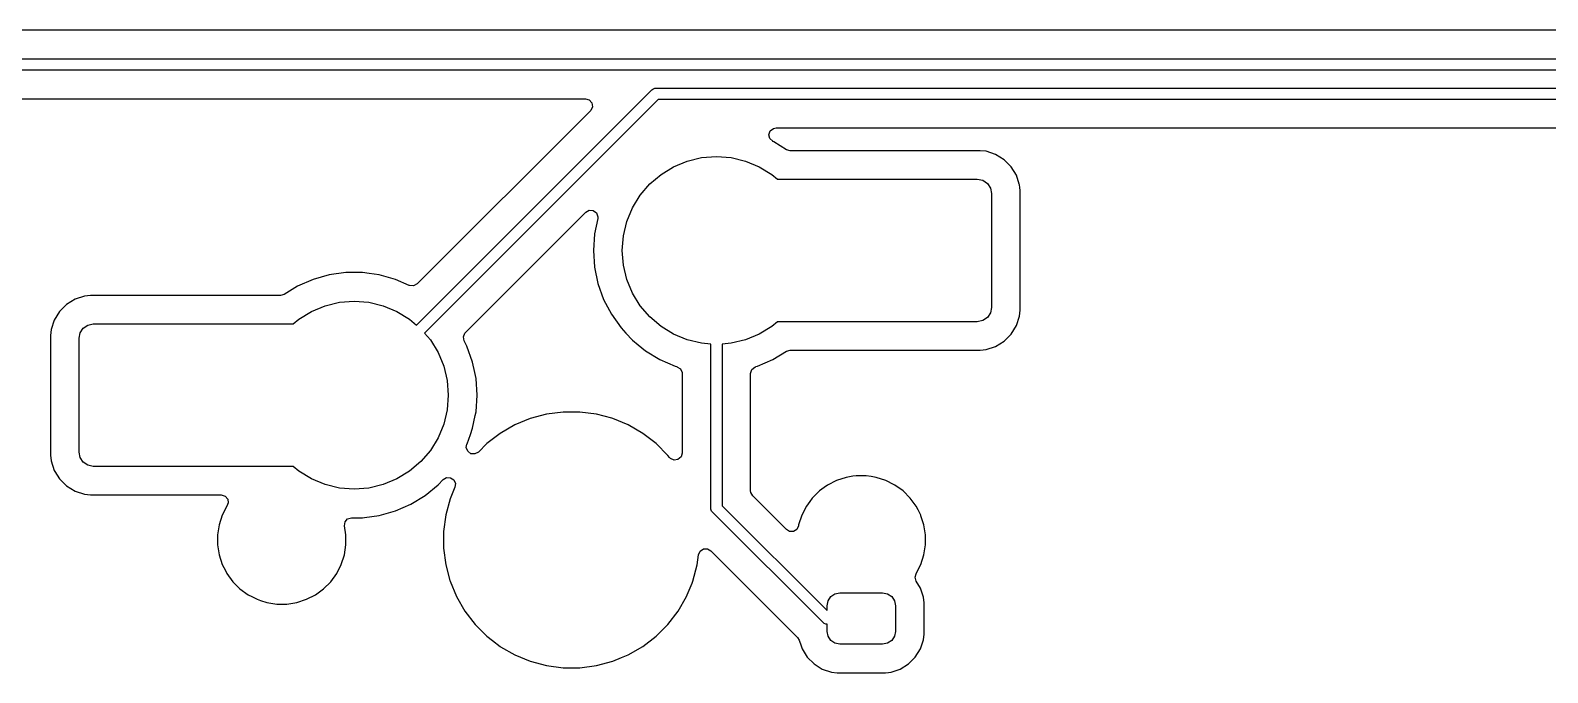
# Model space of a CAD drawing. Header units: millimetres. Extents: x 46 to 4458, y 59 to 1499.
# Drawn here: x 1665.19 to 1691.8, y 883.66 to 894.93 of the extents above; entities that cross this region are included whole.
import ezdxf

# ---------------------------------------------------------------- set-up
doc = ezdxf.new("R2010")
doc.units = ezdxf.units.MM
doc.layers.add('BLACK', color=7, linetype='Continuous')

msp = doc.modelspace()

# ---------------------------------------------------------------- linework, layer by layer
at = {"layer": 'BLACK', "linetype": 'Continuous'}
for p, q in [((1762.42145, 894.93044), (1662.297, 894.93044)), ((1662.19082, 894.42802), (1762.50812, 894.42994)), ((1762.4648, 894.23186), (1662.24959, 894.22994)), ((1671.96471, 889.75779), (1676.09241, 893.8876)), ((1676.09241, 893.8876), (1676.10756, 893.90003)), ((1676.10756, 893.90003), (1676.14361, 893.91497)), ((1676.14361, 893.91497), (1762.38686, 893.91689)), ((1662.51042, 893.72944), (1674.92707, 893.72944)), ((1676.20185, 893.71689), (1672.10472, 889.61766)), ((1674.92707, 893.72944), (1674.99411, 893.70975)), ((1674.99411, 893.70975), (1675.03987, 893.65695)), ((1675.03987, 893.65695), (1675.04981, 893.58779)), ((1762.34353, 893.71881), (1676.20185, 893.71689)), ((1675.01475, 893.51776), (1671.97533, 890.47833)), ((1675.02078, 893.52423), (1675.01475, 893.51776)), ((1675.04981, 893.58779), (1675.02078, 893.52423)), ((1678.14502, 893.09855), (1678.16801, 893.16452)), ((1678.16136, 893.03061), (1678.14502, 893.09855)), ((1678.16801, 893.16452), (1678.22303, 893.2076)), ((1678.22303, 893.2076), (1678.26887, 893.21639)), ((1678.26887, 893.21639), (1708.22777, 893.21639)), ((1678.21182, 892.98229), (1678.16136, 893.03061)), ((1678.2148, 892.98075), (1678.21182, 892.98229)), ((1678.22918, 892.972), (1678.2148, 892.98075)), ((1678.45375, 892.83544), (1678.22918, 892.972)), ((1678.51818, 892.81739), (1678.45375, 892.83544)), ((1679.89599, 892.81739), (1678.51818, 892.81739)), ((1679.896, 892.81739), (1679.89599, 892.81739)), ((1681.84813, 892.81739), (1679.896, 892.81739)), ((1681.84814, 892.81739), (1681.84813, 892.81739)), ((1681.95091, 892.80689), (1681.84814, 892.81739)), ((1681.95092, 892.80689), (1681.95091, 892.80689)), ((1682.11745, 892.7517), (1681.95092, 892.80689)), ((1676.25327, 892.40177), (1676.47404, 892.53705)), ((1676.47404, 892.53705), (1676.71324, 892.63613)), ((1676.71324, 892.63613), (1676.965, 892.69657)), ((1676.965, 892.69657), (1677.22312, 892.71689)), ((1677.22312, 892.71689), (1677.48124, 892.69657)), ((1677.48124, 892.69657), (1677.733, 892.63613)), ((1677.733, 892.63613), (1677.9722, 892.53705)), ((1677.9722, 892.53705), (1678.19297, 892.40177)), ((1682.26678, 892.6596), (1682.11745, 892.7517)), ((1682.39083, 892.53554), (1682.26678, 892.6596)), ((1682.48293, 892.38622), (1682.39083, 892.53554)), ((1676.05639, 892.23361), (1676.25327, 892.40177)), ((1678.19297, 892.40177), (1678.29234, 892.31689)), ((1678.29234, 892.31689), (1679.84812, 892.31689)), ((1679.84812, 892.31689), (1681.79812, 892.31689)), ((1681.79812, 892.31689), (1681.89379, 892.29786)), ((1681.89379, 892.29786), (1681.9749, 892.24366)), ((1682.53421, 892.23148), (1682.48293, 892.38622)), ((1675.75296, 891.81597), (1675.88824, 892.03673)), ((1675.88824, 892.03673), (1676.05639, 892.23361)), ((1681.9749, 892.24366), (1682.02909, 892.16256)), ((1682.02909, 892.16256), (1682.04812, 892.06689)), ((1682.04812, 892.06689), (1682.04812, 890.06689)), ((1682.53812, 892.21969), (1682.53421, 892.23148)), ((1682.53812, 892.21968), (1682.53812, 892.21969)), ((1682.54301, 892.17182), (1682.53812, 892.21968)), ((1682.54862, 892.1169), (1682.54301, 892.17182)), ((1682.54862, 890.01688), (1682.54862, 892.1169)), ((1672.82251, 889.62704), (1674.93362, 891.73816)), ((1674.93362, 891.73816), (1674.99494, 891.77164)), ((1674.99494, 891.77164), (1675.06463, 891.76665)), ((1675.06463, 891.76665), (1675.12057, 891.72478)), ((1675.65388, 891.57677), (1675.75296, 891.81597)), ((1675.14271, 891.62524), (1675.08767, 891.36039)), ((1675.12057, 891.72478), (1675.14498, 891.65932)), ((1675.14498, 891.65932), (1675.14271, 891.62524)), ((1675.59343, 891.325), (1675.65388, 891.57677)), ((1675.08767, 891.36039), (1675.06759, 891.06689)), ((1675.57312, 891.06689), (1675.59343, 891.325)), ((1675.06759, 891.06689), (1675.08767, 890.77338)), ((1675.59343, 890.80877), (1675.57312, 891.06689)), ((1670.72602, 890.67739), (1670.43456, 890.63733)), ((1671.02022, 890.67739), (1670.72602, 890.67739)), ((1670.72602, 890.67739), (1670.72602, 890.67739)), ((1671.13569, 890.66152), (1671.02022, 890.67739)), ((1671.02022, 890.67739), (1671.02022, 890.67739)), ((1675.08767, 890.77338), (1675.08767, 890.77337)), ((1675.08767, 890.77337), (1675.14752, 890.48534)), ((1675.65388, 890.55701), (1675.59343, 890.80877)), ((1669.88144, 890.44075), (1669.64249, 890.29544)), ((1670.15127, 890.55795), (1669.88144, 890.44075)), ((1669.88144, 890.44075), (1669.88144, 890.44075)), ((1670.43456, 890.63733), (1670.15127, 890.55795)), ((1670.43456, 890.63733), (1670.43456, 890.63733)), ((1671.31167, 890.63733), (1671.13569, 890.66152)), ((1671.31168, 890.63733), (1671.31167, 890.63733)), ((1671.59496, 890.55795), (1671.31168, 890.63733)), ((1671.31168, 890.63733), (1671.31168, 890.63733)), ((1671.83825, 890.45228), (1671.59496, 890.55795)), ((1671.84431, 890.44983), (1671.83825, 890.45228)), ((1671.91401, 890.44485), (1671.84431, 890.44983)), ((1671.97533, 890.47833), (1671.91401, 890.44485)), ((1675.14752, 890.48534), (1675.14753, 890.48533)), ((1675.14753, 890.48533), (1675.24605, 890.20813)), ((1675.75296, 890.3178), (1675.65388, 890.55701)), ((1665.97878, 890.2117), (1665.82946, 890.1196)), ((1665.97879, 890.2117), (1665.97878, 890.2117)), ((1666.14532, 890.26689), (1665.97879, 890.2117)), ((1666.2481, 890.27739), (1666.14532, 890.26689)), ((1666.14532, 890.26689), (1666.14532, 890.26689)), ((1666.24812, 890.27739), (1666.2481, 890.27739)), ((1669.57806, 890.27739), (1666.24812, 890.27739)), ((1669.64249, 890.29544), (1669.57806, 890.27739)), ((1670.36324, 890.09613), (1670.615, 890.15657)), ((1670.615, 890.15657), (1670.87312, 890.17689)), ((1670.87312, 890.17689), (1671.13124, 890.15657)), ((1671.13124, 890.15657), (1671.383, 890.09613)), ((1675.24605, 890.20813), (1675.3814, 889.94691)), ((1675.88824, 890.09704), (1675.75296, 890.3178)), ((1665.70541, 889.99555), (1665.61331, 889.84622)), ((1665.82946, 890.1196), (1665.70541, 889.99555)), ((1669.90327, 889.86177), (1670.12404, 889.99705)), ((1670.12404, 889.99705), (1670.36324, 890.09613)), ((1671.383, 890.09613), (1671.6222, 889.99705)), ((1671.6222, 889.99705), (1671.84297, 889.86177)), ((1675.3814, 889.94691), (1675.3814, 889.9469)), ((1675.3814, 889.9469), (1675.55105, 889.70656)), ((1676.05639, 889.90016), (1675.88824, 890.09704)), ((1676.25327, 889.73201), (1676.05639, 889.90016)), ((1681.9749, 889.89011), (1681.89379, 889.83592)), ((1682.02909, 889.97122), (1681.9749, 889.89011)), ((1682.04812, 890.06689), (1682.02909, 889.97122)), ((1682.48293, 889.74755), (1682.53812, 889.91409)), ((1682.53812, 889.91409), (1682.54862, 890.01688)), ((1665.55812, 889.67968), (1665.54762, 889.5769)), ((1665.61331, 889.84622), (1665.55812, 889.67968)), ((1665.55812, 889.67968), (1665.55812, 889.67968)), ((1665.55812, 889.67968), (1665.55812, 889.67968)), ((1665.61331, 889.84622), (1665.61331, 889.84622)), ((1666.04812, 889.52689), (1666.06715, 889.62256)), ((1666.06715, 889.62256), (1666.12134, 889.70366)), ((1666.12134, 889.70366), (1666.20245, 889.75786)), ((1666.20245, 889.75786), (1666.29812, 889.77689)), ((1666.29812, 889.77689), (1668.34812, 889.77689)), ((1668.34812, 889.77689), (1669.80389, 889.77689)), ((1669.80389, 889.77689), (1669.90327, 889.86177)), ((1671.84297, 889.86177), (1671.96471, 889.75779)), ((1672.10472, 889.61766), (1672.208, 889.49673)), ((1672.78673, 889.5509), (1672.81257, 889.61582)), ((1672.81257, 889.61582), (1672.82251, 889.62704)), ((1675.55105, 889.70656), (1675.6358, 889.61582)), ((1675.6358, 889.61582), (1675.7504, 889.49312)), ((1676.47404, 889.59673), (1676.25327, 889.73201)), ((1678.19297, 889.73201), (1677.9722, 889.59673)), ((1678.29234, 889.81689), (1678.19297, 889.73201)), ((1679.74812, 889.81689), (1678.29234, 889.81689)), ((1681.79812, 889.81689), (1679.74812, 889.81689)), ((1681.89379, 889.83592), (1681.79812, 889.81689)), ((1682.39083, 889.59823), (1682.48293, 889.74755)), ((1665.54762, 889.5769), (1665.54762, 887.47689)), ((1666.04812, 887.52689), (1666.04812, 889.52689)), ((1672.208, 889.49673), (1672.34328, 889.27597)), ((1672.8001, 889.48232), (1672.78673, 889.5509)), ((1672.85019, 889.38565), (1672.8001, 889.48232)), ((1672.85019, 889.38564), (1672.85019, 889.38565)), ((1672.85019, 889.38565), (1672.85019, 889.38565)), ((1672.94871, 889.10845), (1672.85019, 889.38564)), ((1675.7504, 889.49312), (1675.75186, 889.49155)), ((1675.75186, 889.49155), (1675.85385, 889.40858)), ((1675.85385, 889.40858), (1675.98007, 889.30589)), ((1676.71324, 889.49764), (1676.47404, 889.59673)), ((1676.965, 889.4372), (1676.71324, 889.49764)), ((1677.12381, 889.4247), (1676.965, 889.4372)), ((1677.12504, 886.52738), (1677.12381, 889.4247)), ((1677.48124, 889.4372), (1677.3219, 889.42466)), ((1677.3219, 889.42466), (1677.3231, 886.58567)), ((1677.733, 889.49764), (1677.48124, 889.4372)), ((1677.9722, 889.59673), (1677.733, 889.49764)), ((1681.95092, 889.32689), (1682.11745, 889.38207)), ((1682.11745, 889.38207), (1682.26678, 889.47418)), ((1682.26678, 889.47418), (1682.39083, 889.59823)), ((1672.34328, 889.27597), (1672.44236, 889.03677)), ((1672.94871, 889.10843), (1672.94871, 889.10845)), ((1672.98746, 888.92195), (1672.94871, 889.10843)), ((1675.98007, 889.30589), (1675.98007, 889.30589)), ((1675.98007, 889.30589), (1675.98007, 889.30589)), ((1675.98007, 889.30589), (1676.23144, 889.15303)), ((1676.23144, 889.15303), (1676.23144, 889.15303)), ((1676.23144, 889.15303), (1676.50128, 889.03582)), ((1677.94496, 889.03582), (1678.21479, 889.15302)), ((1678.21479, 889.15302), (1678.2148, 889.15303)), ((1678.2148, 889.15303), (1678.45375, 889.29834)), ((1678.2148, 889.15303), (1678.2148, 889.15303)), ((1678.45375, 889.29834), (1678.51818, 889.31639)), ((1678.51818, 889.31639), (1679.6981, 889.31639)), ((1679.6981, 889.31639), (1679.69811, 889.31639)), ((1679.69811, 889.31639), (1681.84813, 889.31639)), ((1681.84813, 889.31639), (1681.95092, 889.32689)), ((1672.44236, 889.03677), (1672.50281, 888.785)), ((1673.00857, 888.8204), (1672.98746, 888.92195)), ((1673.02864, 888.52689), (1673.00857, 888.8204)), ((1676.50128, 889.03582), (1676.52864, 889.02815)), ((1676.52864, 889.02815), (1676.52898, 889.02806)), ((1676.52898, 889.02806), (1676.53207, 889.02719)), ((1676.53207, 889.02719), (1676.59132, 888.99015)), ((1676.59132, 888.99015), (1676.62113, 888.92696)), ((1676.62113, 888.92696), (1676.62262, 888.90779)), ((1676.62262, 888.90779), (1676.62262, 887.51141)), ((1677.82362, 888.90779), (1677.8433, 888.97483)), ((1677.82362, 886.84698), (1677.82362, 888.90779)), ((1677.8433, 888.97483), (1677.89611, 889.02058)), ((1677.89611, 889.02058), (1677.91417, 889.02719)), ((1677.91417, 889.02719), (1677.91726, 889.02806)), ((1677.91726, 889.02806), (1677.94496, 889.03582)), ((1677.94496, 889.03582), (1677.94496, 889.03582)), ((1672.50281, 888.785), (1672.52312, 888.52689)), ((1672.52312, 888.52689), (1672.50281, 888.26877)), ((1673.00857, 888.23338), (1673.02864, 888.52689)), ((1672.44236, 888.01701), (1672.34328, 887.7778)), ((1672.50281, 888.26877), (1672.44236, 888.01701)), ((1672.94871, 887.94534), (1672.99541, 888.17006)), ((1672.99541, 888.17006), (1673.00857, 888.23338)), ((1673.96012, 888.11674), (1673.68832, 888.00415)), ((1674.24432, 888.19289), (1673.96012, 888.11674)), ((1674.536, 888.23129), (1674.24432, 888.19289)), ((1674.53601, 888.23129), (1674.536, 888.23129)), ((1674.83023, 888.23129), (1674.53601, 888.23129)), ((1674.53601, 888.23129), (1674.53601, 888.23129)), ((1674.83024, 888.23129), (1674.83023, 888.23129)), ((1674.83023, 888.23129), (1674.83023, 888.23129)), ((1675.12192, 888.19289), (1674.83024, 888.23129)), ((1675.39163, 888.12062), (1675.12192, 888.19289)), ((1675.12192, 888.19289), (1675.12192, 888.19289)), ((1675.12192, 888.19289), (1675.12192, 888.19289)), ((1675.40611, 888.11674), (1675.39163, 888.12062)), ((1675.67791, 888.00415), (1675.40611, 888.11674)), ((1672.34328, 887.7778), (1672.208, 887.55704)), ((1672.85273, 887.67526), (1672.90971, 887.83561)), ((1672.90971, 887.83561), (1672.94871, 887.94533)), ((1672.94871, 887.94533), (1672.94871, 887.94534)), ((1672.94871, 887.94534), (1672.94871, 887.94534)), ((1673.43351, 887.85704), (1673.20011, 887.67794)), ((1673.43353, 887.85705), (1673.43351, 887.85704)), ((1673.68831, 888.00415), (1673.43353, 887.85705)), ((1673.68832, 888.00415), (1673.68831, 888.00415)), ((1675.67793, 888.00415), (1675.67791, 888.00415)), ((1675.93271, 887.85705), (1675.67793, 888.00415)), ((1675.93272, 887.85704), (1675.93271, 887.85705)), ((1675.93271, 887.85705), (1675.93271, 887.85705)), ((1676.16613, 887.67794), (1675.93272, 887.85704)), ((1675.93272, 887.85704), (1675.93272, 887.85704)), ((1675.93272, 887.85704), (1675.93272, 887.85704)), ((1666.06715, 887.43122), (1666.04812, 887.52689)), ((1672.208, 887.55704), (1672.03985, 887.36016)), ((1672.83901, 887.60704), (1672.84896, 887.66529)), ((1672.86343, 887.54158), (1672.83901, 887.60704)), ((1672.84896, 887.66529), (1672.85019, 887.66811)), ((1672.85019, 887.66812), (1672.85273, 887.67526)), ((1672.85019, 887.66811), (1672.85019, 887.66812)), ((1672.91936, 887.49971), (1672.86343, 887.54158)), ((1672.98905, 887.49472), (1672.91936, 887.49971)), ((1673.05038, 887.52821), (1672.98905, 887.49472)), ((1673.20011, 887.67794), (1673.05038, 887.52821)), ((1676.16614, 887.67793), (1676.16613, 887.67794)), ((1676.37416, 887.4699), (1676.16614, 887.67793)), ((1676.62262, 887.51141), (1676.60293, 887.44437)), ((1665.54762, 887.47689), (1665.54762, 887.47687)), ((1665.54762, 887.47687), (1665.55812, 887.37409)), ((1665.55812, 887.37409), (1665.55812, 887.37409)), ((1665.55812, 887.37409), (1665.6133, 887.20756)), ((1666.12134, 887.35011), (1666.06715, 887.43122)), ((1666.20245, 887.29592), (1666.12134, 887.35011)), ((1666.29812, 887.27689), (1666.20245, 887.29592)), ((1668.22312, 887.27689), (1666.29812, 887.27689)), ((1669.80389, 887.27689), (1668.22312, 887.27689)), ((1669.90327, 887.19201), (1669.80389, 887.27689)), ((1672.03985, 887.36016), (1671.84297, 887.19201)), ((1676.37417, 887.46989), (1676.37416, 887.4699)), ((1676.40024, 887.43592), (1676.37417, 887.46989)), ((1676.41742, 887.41769), (1676.40024, 887.43592)), ((1676.48097, 887.38867), (1676.41742, 887.41769)), ((1676.55013, 887.39861), (1676.48097, 887.38867)), ((1676.60293, 887.44437), (1676.55013, 887.39861)), ((1665.6133, 887.20756), (1665.61331, 887.20755)), ((1665.61331, 887.20755), (1665.62495, 887.18868)), ((1665.62495, 887.18868), (1665.70541, 887.05823)), ((1665.70541, 887.05823), (1665.82946, 886.93418)), ((1670.12404, 887.05673), (1669.90327, 887.19201)), ((1670.36324, 886.95764), (1670.12404, 887.05673)), ((1670.615, 886.8972), (1670.36324, 886.95764)), ((1671.383, 886.95764), (1671.13124, 886.8972)), ((1671.6222, 887.05673), (1671.383, 886.95764)), ((1671.84297, 887.19201), (1671.6222, 887.05673)), ((1672.11617, 886.76589), (1672.34438, 886.95155)), ((1672.34438, 886.95155), (1672.43261, 887.04602)), ((1672.43261, 887.04602), (1672.49275, 887.08158)), ((1672.49275, 887.08158), (1672.56257, 887.07898)), ((1672.56257, 887.07898), (1672.6199, 887.03904)), ((1672.6199, 887.03904), (1672.64654, 886.97445)), ((1672.64654, 886.97445), (1672.63779, 886.91393)), ((1679.17323, 886.9495), (1679.11288, 886.90566)), ((1679.33108, 887.02993), (1679.17323, 886.9495)), ((1679.49956, 887.08467), (1679.33108, 887.02993)), ((1679.33108, 887.02993), (1679.33108, 887.02993)), ((1679.61621, 887.10315), (1679.49956, 887.08467)), ((1679.67454, 887.11239), (1679.61621, 887.10315)), ((1679.8517, 887.11239), (1679.67454, 887.11239)), ((1679.93919, 887.09853), (1679.8517, 887.11239)), ((1680.02668, 887.08467), (1679.93919, 887.09853)), ((1680.19516, 887.02993), (1680.02668, 887.08467)), ((1680.3432, 886.9545), (1680.19516, 887.02993)), ((1680.19516, 887.02993), (1680.19516, 887.02993)), ((1680.35301, 886.9495), (1680.3432, 886.9545)), ((1680.49633, 886.84537), (1680.35301, 886.9495)), ((1665.82946, 886.93418), (1665.97879, 886.84207)), ((1665.97879, 886.84207), (1666.14532, 886.78689)), ((1666.14532, 886.78689), (1666.24811, 886.77639)), ((1666.24811, 886.77639), (1668.17524, 886.77639)), ((1668.17524, 886.77639), (1668.17525, 886.77639)), ((1668.17525, 886.77639), (1668.54217, 886.77639)), ((1668.54217, 886.77639), (1668.60921, 886.7567)), ((1668.60921, 886.7567), (1668.65496, 886.7039)), ((1668.65496, 886.7039), (1668.6649, 886.63474)), ((1670.87312, 886.87689), (1670.615, 886.8972)), ((1671.13124, 886.8972), (1670.87312, 886.87689)), ((1671.8648, 886.61303), (1672.11617, 886.76589)), ((1672.55327, 886.70988), (1672.47712, 886.42568)), ((1672.63779, 886.91393), (1672.55327, 886.70988)), ((1677.82645, 886.82063), (1677.82362, 886.84698)), ((1677.85994, 886.7593), (1677.82645, 886.82063)), ((1678.4527, 886.16654), (1677.85994, 886.7593)), ((1678.90464, 886.7201), (1678.85992, 886.65855)), ((1679.0299, 886.84537), (1678.90464, 886.7201)), ((1678.90464, 886.7201), (1678.90464, 886.7201)), ((1678.90464, 886.7201), (1678.90464, 886.7201)), ((1679.02991, 886.84537), (1679.0299, 886.84537)), ((1679.0299, 886.84537), (1679.0299, 886.84537)), ((1679.11288, 886.90566), (1679.02991, 886.84537)), ((1680.6216, 886.7201), (1680.49633, 886.84537)), ((1680.72573, 886.57678), (1680.6216, 886.7201)), ((1668.56008, 886.41893), (1668.50533, 886.25044)), ((1668.64051, 886.57678), (1668.56008, 886.41893)), ((1668.56008, 886.41893), (1668.56008, 886.41893)), ((1668.64249, 886.57951), (1668.64051, 886.57678)), ((1668.6649, 886.63474), (1668.64249, 886.57951)), ((1671.05164, 886.38071), (1671.31167, 886.41645)), ((1671.31167, 886.41645), (1671.59496, 886.49582)), ((1671.59496, 886.49582), (1671.8648, 886.61303)), ((1672.47712, 886.42568), (1672.43872, 886.134)), ((1677.13997, 886.49133), (1677.12504, 886.52738)), ((1677.15241, 886.47618), (1677.13997, 886.49133)), ((1679.10756, 884.52374), (1677.15241, 886.47618)), ((1677.3231, 886.58567), (1679.16312, 884.74821)), ((1678.72008, 886.41893), (1678.66533, 886.25045)), ((1678.80051, 886.57678), (1678.72008, 886.41893)), ((1678.72008, 886.41893), (1678.72008, 886.41893)), ((1678.85992, 886.65855), (1678.80051, 886.57678)), ((1680.75864, 886.51219), (1680.72573, 886.57678)), ((1680.80616, 886.41893), (1680.75864, 886.51219)), ((1680.809, 886.41019), (1680.80616, 886.41893)), ((1680.80616, 886.41893), (1680.80616, 886.41893)), ((1668.50533, 886.25044), (1668.47762, 886.07547)), ((1670.70367, 886.23299), (1670.71262, 886.30228)), ((1670.72862, 886.07547), (1670.70367, 886.23299)), ((1670.71262, 886.30228), (1670.75762, 886.35573)), ((1670.75762, 886.35573), (1670.82437, 886.37637)), ((1670.82437, 886.37637), (1670.82614, 886.37639)), ((1670.82614, 886.37639), (1671.02022, 886.37639)), ((1671.02022, 886.37639), (1671.05164, 886.38071)), ((1678.50375, 886.13575), (1678.4527, 886.16654)), ((1678.63293, 886.17168), (1678.57361, 886.13475)), ((1678.66286, 886.23482), (1678.63293, 886.17168)), ((1678.66533, 886.25045), (1678.66286, 886.23482)), ((1680.86091, 886.25044), (1680.809, 886.41019)), ((1680.88862, 886.07547), (1680.86091, 886.25044)), ((1668.47762, 886.07547), (1668.47762, 885.89831)), ((1668.47762, 885.89831), (1668.50533, 885.72333)), ((1670.70091, 885.72333), (1670.72862, 885.89831)), ((1670.72862, 885.89831), (1670.72862, 886.07547)), ((1672.43872, 886.134), (1672.43872, 886.13399)), ((1672.43872, 886.13399), (1672.43872, 885.83979)), ((1678.57361, 886.13475), (1678.50375, 886.13575)), ((1680.86091, 885.72333), (1680.88862, 885.89831)), ((1680.88862, 885.89831), (1680.88862, 886.07547)), ((1668.50533, 885.72333), (1668.56008, 885.55485)), ((1670.64616, 885.55485), (1670.70091, 885.72333)), ((1672.43872, 885.83979), (1672.43872, 885.83977)), ((1672.43872, 885.83977), (1672.47683, 885.55029)), ((1676.88912, 885.54809), (1676.91255, 885.7261)), ((1676.91255, 885.7261), (1676.94082, 885.79)), ((1676.94082, 885.79), (1676.99914, 885.82847)), ((1676.99914, 885.82847), (1677.06901, 885.8293)), ((1677.06901, 885.8293), (1677.12317, 885.7976)), ((1677.12317, 885.7976), (1678.64514, 884.27563)), ((1680.80616, 885.55485), (1680.86091, 885.72333)), ((1668.56008, 885.55485), (1668.56008, 885.55485)), ((1668.56008, 885.55485), (1668.61438, 885.44828)), ((1668.61438, 885.44828), (1668.64051, 885.397)), ((1668.64051, 885.397), (1668.74464, 885.25367)), ((1670.4616, 885.25367), (1670.56573, 885.397)), ((1670.56573, 885.397), (1670.64616, 885.55485)), ((1672.47683, 885.55029), (1672.47712, 885.54809)), ((1672.47712, 885.54809), (1672.55114, 885.27184)), ((1676.81297, 885.2639), (1676.88912, 885.54809)), ((1680.70557, 885.33138), (1680.72382, 885.39388)), ((1680.72382, 885.39388), (1680.72572, 885.39698)), ((1680.72572, 885.39698), (1680.72573, 885.397)), ((1680.72573, 885.397), (1680.80616, 885.55485)), ((1668.74464, 885.25367), (1668.86991, 885.1284)), ((1668.86991, 885.1284), (1669.01323, 885.02427)), ((1670.19301, 885.02427), (1670.33633, 885.1284)), ((1670.33633, 885.1284), (1670.4616, 885.25367)), ((1672.55114, 885.27184), (1672.55327, 885.26389)), ((1672.55327, 885.26389), (1672.66585, 884.99209)), ((1676.71252, 885.02139), (1676.79815, 885.22812)), ((1676.79815, 885.22812), (1676.81297, 885.2639)), ((1680.72401, 885.26399), (1680.70557, 885.33138)), ((1680.80012, 885.14059), (1680.72401, 885.26399)), ((1680.80012, 885.14058), (1680.80012, 885.14059)), ((1680.80012, 885.14059), (1680.80012, 885.14059)), ((1680.85347, 884.9796), (1680.80012, 885.14058)), ((1669.01323, 885.02427), (1669.0764, 884.99208)), ((1669.0764, 884.99208), (1669.17108, 884.94385)), ((1669.17108, 884.94385), (1669.17108, 884.94384)), ((1669.17108, 884.94384), (1669.23191, 884.92408)), ((1669.23191, 884.92408), (1669.33956, 884.8891)), ((1669.33956, 884.8891), (1669.51454, 884.86139)), ((1669.51454, 884.86139), (1669.51454, 884.86139)), ((1669.51454, 884.86139), (1669.6917, 884.86139)), ((1669.6917, 884.86139), (1669.86667, 884.8891)), ((1669.6917, 884.86139), (1669.6917, 884.86139)), ((1669.86667, 884.8891), (1670.03516, 884.94385)), ((1670.03516, 884.94385), (1670.19301, 885.02427)), ((1672.66585, 884.99209), (1672.66586, 884.99208)), ((1672.66586, 884.99208), (1672.81296, 884.7373)), ((1676.55327, 884.73729), (1676.70038, 884.99208)), ((1676.70038, 884.99208), (1676.71252, 885.02139)), ((1679.16312, 884.83189), (1679.18025, 884.91799)), ((1679.16312, 884.74821), (1679.16312, 884.83189)), ((1679.18025, 884.91799), (1679.22902, 884.99099)), ((1679.22902, 884.99099), (1679.30202, 885.03976)), ((1679.30202, 885.03976), (1679.38812, 885.05689)), ((1679.38812, 885.05689), (1680.13812, 885.05689)), ((1680.13812, 885.05689), (1680.22422, 885.03976)), ((1680.22422, 885.03976), (1680.29722, 884.99099)), ((1680.29722, 884.99099), (1680.34599, 884.91799)), ((1680.34599, 884.91799), (1680.36312, 884.83189)), ((1680.36312, 884.83189), (1680.36312, 884.38189)), ((1680.86362, 884.88023), (1680.85347, 884.9796)), ((1680.86362, 884.33354), (1680.86362, 884.88023)), ((1672.81296, 884.7373), (1672.81297, 884.73728)), ((1672.81297, 884.73728), (1672.99207, 884.50388)), ((1676.37417, 884.50388), (1676.55327, 884.73729)), ((1672.99207, 884.50388), (1672.99207, 884.50387)), ((1672.99207, 884.50387), (1673.2001, 884.29584)), ((1673.2001, 884.29584), (1673.20011, 884.29584)), ((1673.20011, 884.29584), (1673.29648, 884.22189)), ((1675.93272, 884.11673), (1676.16613, 884.29584)), ((1676.16613, 884.29584), (1676.37417, 884.50388)), ((1679.11508, 884.52063), (1679.10756, 884.52374)), ((1679.14361, 884.50881), (1679.11508, 884.52063)), ((1679.16312, 884.50689), (1679.14361, 884.50881)), ((1679.16312, 884.38189), (1679.16312, 884.50689)), ((1679.18025, 884.29578), (1679.16312, 884.38189)), ((1679.22902, 884.22279), (1679.18025, 884.29578)), ((1680.34599, 884.29578), (1680.29722, 884.22279)), ((1680.36312, 884.38189), (1680.34599, 884.29578)), ((1680.85347, 884.23418), (1680.86362, 884.33354)), ((1673.29648, 884.22189), (1673.43352, 884.11673)), ((1673.43352, 884.11673), (1673.4407, 884.11259)), ((1673.4407, 884.11259), (1673.68831, 883.96963)), ((1675.67792, 883.96963), (1675.93272, 884.11673)), ((1678.64514, 884.27563), (1678.67516, 884.22696)), ((1678.67516, 884.22696), (1678.70764, 884.12894)), ((1678.70764, 884.12894), (1678.72612, 884.07319)), ((1678.72612, 884.07319), (1678.72612, 884.07318)), ((1678.72612, 884.07318), (1678.81515, 883.92885)), ((1679.30202, 884.17401), (1679.22902, 884.22279)), ((1679.38812, 884.15689), (1679.30202, 884.17401)), ((1680.13812, 884.15689), (1679.38812, 884.15689)), ((1680.22422, 884.17401), (1680.13812, 884.15689)), ((1680.29722, 884.22279), (1680.22422, 884.17401)), ((1680.71109, 883.92884), (1680.80012, 884.07319)), ((1680.80012, 884.07319), (1680.85347, 884.23418)), ((1673.68831, 883.96963), (1673.68832, 883.96962)), ((1673.68832, 883.96962), (1673.96012, 883.85704)), ((1673.96012, 883.85704), (1673.96013, 883.85704)), ((1673.96013, 883.85704), (1673.96013, 883.85704)), ((1673.96013, 883.85704), (1674.24432, 883.78089)), ((1674.24432, 883.78089), (1674.53601, 883.74249)), ((1674.83023, 883.74249), (1675.12192, 883.78089)), ((1675.12192, 883.78089), (1675.40611, 883.85704)), ((1675.40611, 883.85704), (1675.56209, 883.92165)), ((1675.56209, 883.92165), (1675.67791, 883.96962)), ((1675.67791, 883.96962), (1675.67792, 883.96962)), ((1675.67792, 883.96962), (1675.67792, 883.96963)), ((1678.81515, 883.92885), (1678.81515, 883.92884)), ((1678.81515, 883.92884), (1678.93507, 883.80892)), ((1678.93507, 883.80892), (1678.93508, 883.80892)), ((1678.93508, 883.80892), (1679.07941, 883.71989)), ((1680.44682, 883.71988), (1680.59116, 883.80892)), ((1680.59116, 883.80892), (1680.71109, 883.92884)), ((1674.53601, 883.74249), (1674.53602, 883.74249)), ((1674.53602, 883.74249), (1674.83022, 883.74249)), ((1674.83022, 883.74249), (1674.83023, 883.74249)), ((1679.07941, 883.71989), (1679.07942, 883.71989)), ((1679.07942, 883.71989), (1679.07942, 883.71988)), ((1679.07942, 883.71988), (1679.24041, 883.66654)), ((1679.24041, 883.66654), (1679.33977, 883.65639)), ((1679.33977, 883.65639), (1680.18646, 883.65639)), ((1680.18646, 883.65639), (1680.18647, 883.65639)), ((1680.18647, 883.65639), (1680.24088, 883.66195)), ((1680.18647, 883.65639), (1680.18647, 883.65639)), ((1680.24088, 883.66195), (1680.28583, 883.66654)), ((1680.28583, 883.66654), (1680.44682, 883.71988))]:
    msp.add_line(p, q, dxfattribs=at)

doc.saveas('drawing.dxf')
